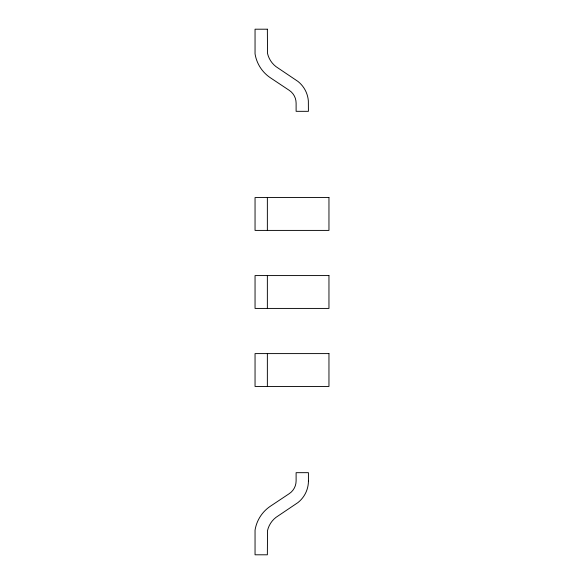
<?xml version="1.0" encoding="UTF-8"?>
<svg xmlns="http://www.w3.org/2000/svg" width="584" height="584" viewBox="0 0 584 584"><rect width="100%" height="100%" fill="white"/><g stroke="black" fill="none" stroke-linecap="round" stroke-linejoin="round"><path stroke-width="0.88" d="M267.363 197.56L267.363 230.41M267.363 275.575L267.363 308.425M267.363 353.597L267.363 386.447M308.425 481.143L308.345 483.151A27.66 27.66 0 0 1 297.935 502.583L275.998 517.358A23.272 23.272 0 0 0 267.523 530.549L267.363 554.8L255.047 554.8L255.047 530.163A35.602 35.602 0 0 1 270.465 506.167L289.27 493.648A15.33 15.33 0 0 0 296.11 480.887L296.11 472.675L308.425 472.675L308.425 481.143M267.363 29.2L255.047 29.2L255.047 53.837A35.602 35.602 0 0 0 270.465 77.833L289.27 90.352A15.33 15.33 0 0 1 296.11 103.112L296.11 111.325L308.425 111.325L308.345 100.85A27.66 27.66 0 0 0 297.935 81.417L275.998 66.642A23.272 23.272 0 0 1 267.523 53.451L267.363 29.2M328.96 197.56L255.047 197.56L255.047 230.41L328.96 230.41L328.96 197.56M328.96 275.575L255.047 275.575L255.047 308.425L328.96 308.425L328.96 275.575M328.96 353.597L255.047 353.597L255.047 386.447L328.96 386.447L328.96 353.597"/></g></svg>
